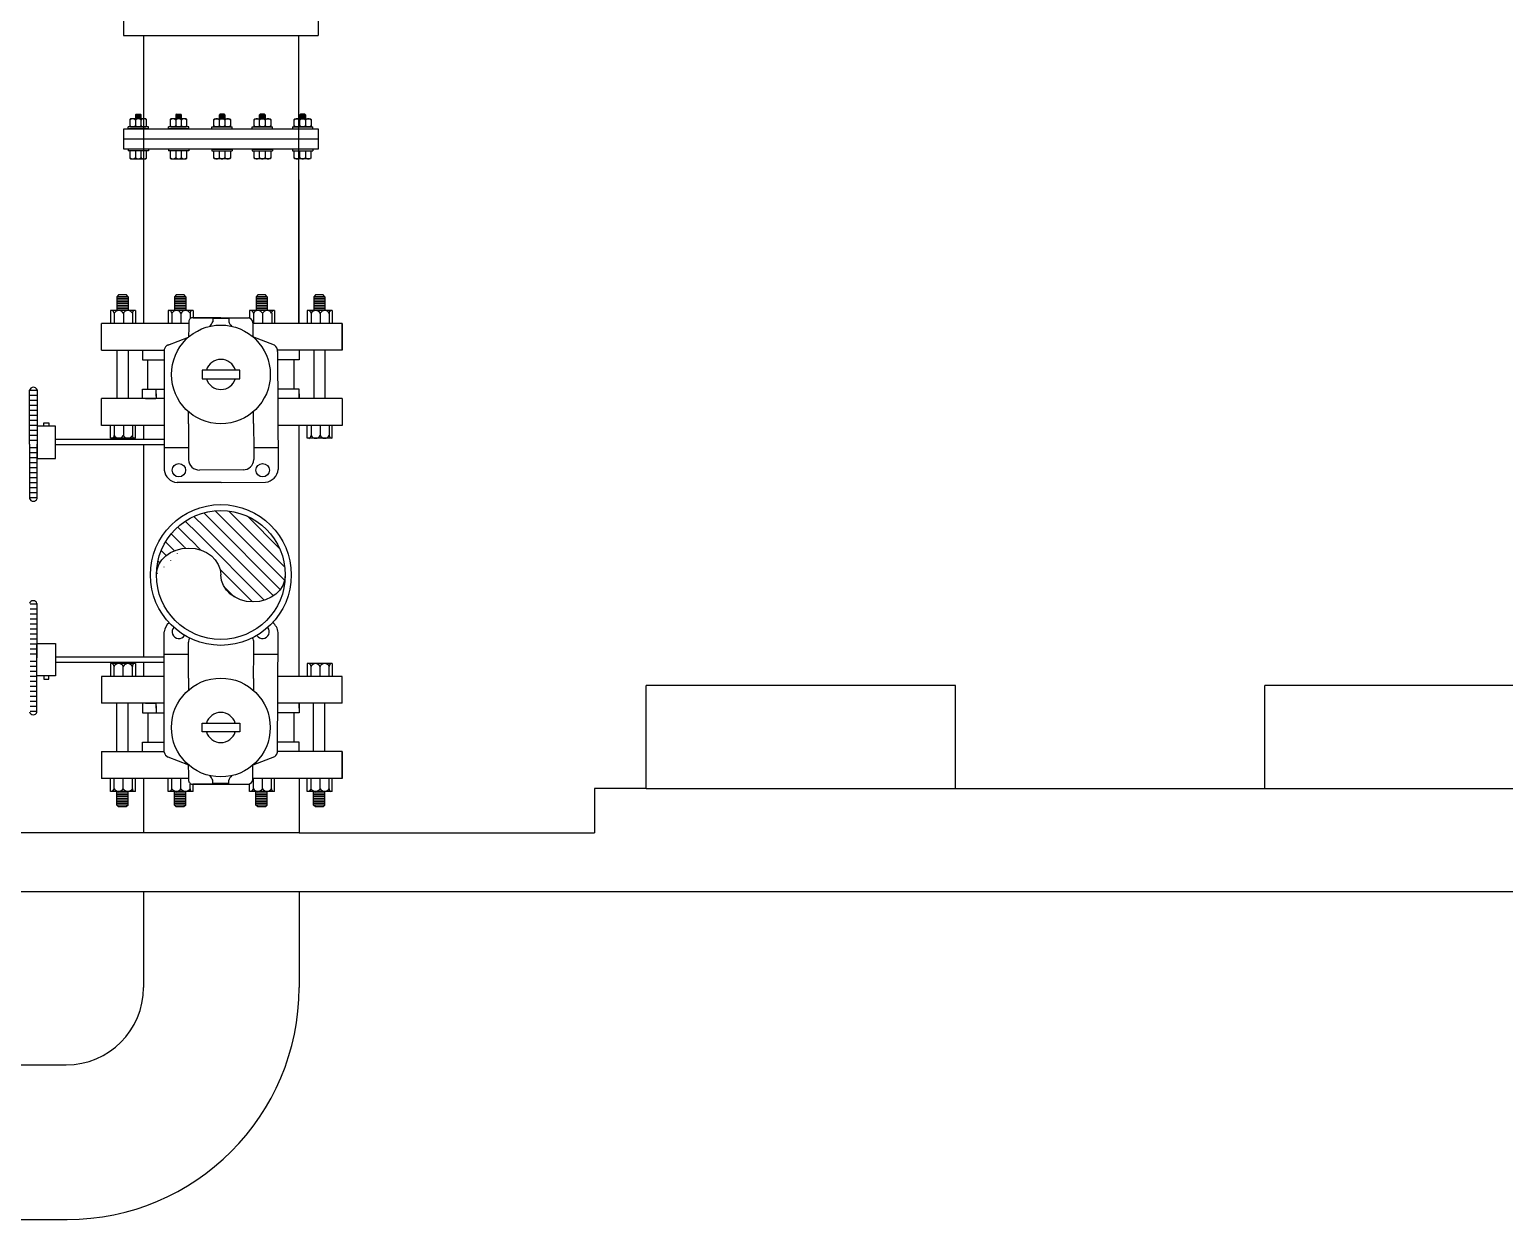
# Model space of a CAD drawing. Header units: inches. Extents: x 72601 to 92539, y -26779 to -15965.
# Drawn here: x 84193 to 87054, y -26779 to -24471 of the extents above; entities that cross this region are included whole.
import ezdxf

# ---------------------------------------------------------------- set-up
doc = ezdxf.new("R2010")
doc.units = ezdxf.units.IN
doc.header["$MEASUREMENT"] = 0
doc.layers.add('M-X-BKGD', color=8, linetype='Continuous')

msp = doc.modelspace()

# ---------------------------------------------------------------- hatches: boundary and pattern name
at = {"layer": 'M-X-BKGD'}
h = msp.add_hatch(dxfattribs=at)
h.set_pattern_fill('ANSI31', color=256, scale=147.058676, angle=450, style=0)
h.set_pattern_definition([(135, (102361.338, -136254.258), (-12.9982734, -12.9982734), [])])
edge = h.paths.add_edge_path()
edge.add_arc((84564.4, -25529.1), 125, 0, 90, ccw=False)
edge.add_ellipse((84626.9, -25529.1), major_axis=(-62.5, 0), ratio=0.835274, start_angle=0, end_angle=180, ccw=False)
edge.add_line((84564.4, -25529.1), (84564.4, -25404.1))
edge = h.paths.add_edge_path()
edge.add_ellipse((84501.9, -25529.1), major_axis=(-62.5, 0), ratio=0.835274, start_angle=180, end_angle=360)
edge.add_arc((84564.4, -25529.1), 125, -270, -180.3299, ccw=False)
edge.add_line((84564.4, -25404.1), (84564.4, -25528.5))

# ---------------------------------------------------------------- linework, layer by layer
for p, q in [((84752.7, -24283.1), (84752.9, -24483.1)), ((84375.7, -24455), (84375.7, -24483.1)), ((84375.7, -24483.1), (84752.9, -24483.1)), ((84414.2, -24483.1), (84414.2, -25041.5)), ((84414.2, -24483.1), (84414.2, -25041.5)), ((84715, -24483.1), (84715.7, -25041.5)), ((84715, -24483.1), (84715.3, -25041.5)), ((84703.3, -24660), (84703.3, -24663.6)), ((84564.7, -24683.4), (84715.2, -24683.2)), ((84366.1, -24986.1), (84362.7, -24989.5)), ((84384.5, -24989.5), (84362.7, -24989.5)), ((84384.5, -24989.5), (84362.7, -24989.5)), ((84384.5, -24989.5), (84362.7, -24989.5)), ((84362.7, -24989.5), (84362.7, -25016.4)), ((84384.5, -24992.8), (84362.7, -24992.8)), ((84384.5, -24992.8), (84362.7, -24992.8)), ((84384.5, -24996.2), (84362.7, -24996.2)), ((84384.5, -24996.2), (84362.7, -24996.2)), ((84384.5, -24996.2), (84362.7, -24996.2)), ((84384.5, -24999.5), (84362.7, -24999.5)), ((84384.5, -25002.8), (84362.7, -25002.8)), ((84381.2, -24986.1), (84366.1, -24986.1)), ((84384.5, -24989.5), (84381.2, -24986.1)), ((84384.5, -24989.5), (84384.5, -25016.4)), ((84477.9, -24986.1), (84474.6, -24989.5)), ((84496.3, -24989.5), (84474.6, -24989.5)), ((84496.3, -24989.5), (84474.6, -24989.5)), ((84496.3, -24989.5), (84474.6, -24989.5)), ((84474.6, -24989.5), (84474.6, -25016.4)), ((84496.3, -24992.8), (84474.6, -24992.8)), ((84496.3, -24992.8), (84474.6, -24992.8)), ((84496.3, -24996.2), (84474.6, -24996.2)), ((84496.3, -24996.2), (84474.6, -24996.2)), ((84496.3, -24996.2), (84474.6, -24996.2)), ((84496.3, -24999.5), (84474.6, -24999.5)), ((84496.3, -25002.8), (84474.6, -25002.8)), ((84493, -24986.1), (84477.9, -24986.1)), ((84496.3, -24989.5), (84493, -24986.1)), ((84496.3, -24989.5), (84496.3, -25016.4)), ((84636.1, -24986.1), (84632.7, -24989.5)), ((84654.5, -24989.5), (84632.7, -24989.5)), ((84654.5, -24989.5), (84632.7, -24989.5)), ((84654.5, -24989.5), (84632.7, -24989.5)), ((84632.7, -24989.5), (84632.7, -25016.4)), ((84654.5, -24992.8), (84632.7, -24992.8)), ((84654.5, -24992.8), (84632.7, -24992.8)), ((84654.5, -24996.2), (84632.7, -24996.2)), ((84654.5, -24996.2), (84632.7, -24996.2)), ((84654.5, -24996.2), (84632.7, -24996.2)), ((84654.5, -24999.5), (84632.7, -24999.5)), ((84654.5, -25002.8), (84632.7, -25002.8)), ((84651.2, -24986.1), (84636.1, -24986.1)), ((84654.5, -24989.5), (84651.2, -24986.1)), ((84654.5, -24989.5), (84654.5, -25016.4)), ((84747.9, -24986.1), (84744.6, -24989.5)), ((84766.3, -24989.5), (84744.6, -24989.5)), ((84766.3, -24989.5), (84744.6, -24989.5)), ((84766.3, -24989.5), (84744.6, -24989.5)), ((84744.6, -24989.5), (84744.6, -25016.4)), ((84766.3, -24992.8), (84744.6, -24992.8)), ((84766.3, -24992.8), (84744.6, -24992.8)), ((84766.3, -24996.2), (84744.6, -24996.2)), ((84766.3, -24996.2), (84744.6, -24996.2)), ((84766.3, -24996.2), (84744.6, -24996.2)), ((84766.3, -24999.5), (84744.6, -24999.5)), ((84766.3, -25002.8), (84744.6, -25002.8)), ((84763, -24986.1), (84747.9, -24986.1)), ((84766.3, -24989.5), (84763, -24986.1)), ((84766.3, -24989.5), (84766.3, -25016.4)), ((84350.3, -25016.4), (84350.3, -25041.5)), ((84398.8, -25016.4), (84350.3, -25016.4)), ((84357.6, -25021.5), (84357.6, -25041.5)), ((84384.5, -25006.2), (84362.7, -25006.2)), ((84384.5, -25009.5), (84362.7, -25009.5)), ((84384.5, -25012.9), (84362.7, -25012.9)), ((84375.3, -25021.5), (84375.3, -25041.5)), ((84393, -25021.5), (84393, -25041.5)), ((84398.8, -25016.4), (84398.8, -25041.5)), ((84462.1, -25016.4), (84462.1, -25041.5)), ((84510.6, -25016.4), (84462.1, -25016.4)), ((84469.4, -25021.5), (84469.4, -25041.5)), ((84496.3, -25006.2), (84474.6, -25006.2)), ((84496.3, -25009.5), (84474.6, -25009.5)), ((84496.3, -25012.9), (84474.6, -25012.9)), ((84487.1, -25021.5), (84487.1, -25041.5)), ((84504.8, -25021.5), (84504.8, -25030.4)), ((84564.1, -25030.4), (84510.5, -25030.4)), ((84510.5, -25030.4), (84618, -25030.4)), ((84510.6, -25016.4), (84510.6, -25030.4)), ((84579.7, -25031.5), (84548.7, -25031.5)), ((84548.7, -25031.5), (84548.7, -25038)), ((84579.7, -25031.5), (84579.7, -25038)), ((84620.2, -25016.4), (84620.2, -25031)), ((84668.8, -25016.4), (84620.2, -25016.4)), ((84627.6, -25021.5), (84627.6, -25041.5)), ((84654.5, -25006.2), (84632.7, -25006.2)), ((84654.5, -25009.5), (84632.7, -25009.5)), ((84654.5, -25012.9), (84632.7, -25012.9)), ((84645.3, -25021.5), (84645.3, -25041.5)), ((84663, -25021.5), (84663, -25041.5)), ((84668.8, -25016.4), (84668.8, -25041.5)), ((84732.1, -25016.4), (84732.1, -25041.5)), ((84780.6, -25016.4), (84732.1, -25016.4)), ((84739.4, -25021.5), (84739.4, -25041.5)), ((84766.3, -25006.2), (84744.6, -25006.2)), ((84766.3, -25009.5), (84744.6, -25009.5)), ((84766.3, -25012.9), (84744.6, -25012.9)), ((84757.1, -25021.5), (84757.1, -25041.5)), ((84774.8, -25021.5), (84774.8, -25041.5)), ((84780.6, -25016.4), (84780.6, -25041.5)), ((84502.4, -25041.5), (84332.8, -25041.5)), ((84332.8, -25093.4), (84332.8, -25041.5)), ((84502.4, -25048.5), (84501.9, -25067.8)), ((84502.4, -25036.2), (84502.4, -25048.5)), ((84799.6, -25041.5), (84626.6, -25041.5)), ((84626.7, -25039.8), (84626.7, -25067.4)), ((84799.6, -25093.4), (84799.6, -25041.5)), ((84799.6, -25041.5), (84799.6, -25093.4)), ((84461.6, -25083.2), (84501.9, -25067.8)), ((84668.3, -25083.5), (84626.7, -25067.4)), ((84332.8, -25093.4), (84454.7, -25093.4)), ((84362.7, -25093.4), (84362.7, -25187.1)), ((84384.5, -25093.4), (84384.5, -25187.1)), ((84412.5, -25093.4), (84412.5, -25111.7)), ((84412.5, -25111.7), (84422.7, -25111.7)), ((84422.7, -25168.8), (84422.7, -25111.7)), ((84422.7, -25111.7), (84454.6, -25111.7)), ((84454.7, -25092.1), (84454.7, -25263.9)), ((84799.6, -25093.4), (84674.3, -25093.4)), ((84674.3, -25095.8), (84675.7, -25324.6)), ((84706.4, -25111.7), (84674.4, -25111.7)), ((84706.4, -25168.8), (84706.4, -25111.7)), ((84716.5, -25111.7), (84706.4, -25111.7)), ((84716.5, -25093.4), (84716.5, -25111.7)), ((84744.6, -25093.4), (84744.6, -25187.1)), ((84766.3, -25093.4), (84766.3, -25187.1)), ((84193.6, -25275.6), (84193.6, -25170.6)), ((84193.6, -25271.7), (84193.6, -25170.6)), ((84207, -25171.5), (84194.9, -25171.5)), ((84208.1, -25170.2), (84208.1, -25267.8)), ((84412.5, -25168.8), (84422.7, -25168.8)), ((84412.5, -25187.1), (84412.5, -25168.8)), ((84422.7, -25168.8), (84454.3, -25168.8)), ((84439, -25182.6), (84439, -25168.8)), ((84706.4, -25168.8), (84674.8, -25168.8)), ((84716.5, -25168.8), (84706.4, -25168.8)), ((84716.5, -25187.1), (84716.5, -25168.8)), ((84207, -25181.2), (84194.9, -25181.2)), ((84207, -25190.9), (84194.9, -25190.9)), ((84207, -25200.6), (84194.9, -25200.6)), ((84454.7, -25187.1), (84332.8, -25187.1)), ((84332.8, -25239), (84332.8, -25187.1)), ((84418.1, -25187.1), (84438.2, -25187.1)), ((84439, -25178.1), (84439, -25187.1)), ((84799.6, -25187.1), (84674.9, -25187.1)), ((84716.5, -25178.1), (84716.5, -25187.1)), ((84799.6, -25187.1), (84799.6, -25239)), ((84799.6, -25187.1), (84799.6, -25239)), ((84207, -25210.3), (84194.9, -25210.3)), ((84207, -25210.3), (84194.9, -25210.3)), ((84207, -25210.3), (84194.9, -25210.3)), ((84207, -25220), (84194.9, -25220)), ((84207, -25229.7), (84194.9, -25229.7)), ((84501.7, -25236), (84501.7, -25212.5)), ((84628, -25235.5), (84627.8, -25211.9)), ((84207, -25239.4), (84194.9, -25239.4)), ((84207, -25249.1), (84194.9, -25249.1)), ((84207, -25258.8), (84194.9, -25258.8)), ((84454.7, -25239), (84332.8, -25239)), ((84350.3, -25264.1), (84350.3, -25239)), ((84357.6, -25239), (84357.6, -25258.5)), ((84375.3, -25239), (84375.3, -25258.5)), ((84393, -25239), (84393, -25258.5)), ((84398.8, -25264.1), (84398.8, -25239)), ((84414.3, -25239), (84414.3, -25266.4)), ((84501.7, -25236), (84501.7, -25286.2)), ((84628, -25235.5), (84628.4, -25285.7)), ((84799.6, -25239), (84675.2, -25239)), ((84715.4, -25239), (84715.7, -25726.2)), ((84732.1, -25264.1), (84732.1, -25239)), ((84739.4, -25239), (84739.4, -25258.5)), ((84757.1, -25239), (84757.1, -25258.5)), ((84774.8, -25239), (84774.8, -25258.5)), ((84780.6, -25264.1), (84780.6, -25239)), ((84193.6, -25275.6), (84193.6, -25380.5)), ((84193.6, -25279.5), (84193.6, -25380.5)), ((84207, -25268.5), (84194.9, -25268.5)), ((84207, -25282.7), (84194.9, -25282.7)), ((84208.1, -25267.8), (84208.1, -25275.6)), ((84208.1, -25283.3), (84208.1, -25275.6)), ((84208.1, -25381), (84208.1, -25283.3)), ((84454.7, -25266.4), (84243.7, -25266.4)), ((84454.7, -25276.7), (84243.7, -25276.7)), ((84398.8, -25264.1), (84350.3, -25264.1)), ((84414.3, -25276.7), (84414.3, -25688.4)), ((84414.3, -25276.7), (84414.3, -25688.4)), ((84454.7, -25263.9), (84454.7, -25325.6)), ((84454.7, -25282.2), (84501.7, -25282.2)), ((84501.7, -25286.2), (84501.8, -25305.9)), ((84628.4, -25282.2), (84675.4, -25282.2)), ((84628.4, -25285.7), (84628.5, -25305.3)), ((84780.6, -25264.1), (84732.1, -25264.1)), ((84207, -25292.4), (84194.9, -25292.4)), ((84207, -25302.1), (84194.9, -25302.1)), ((84207, -25311.8), (84194.9, -25311.8)), ((84207, -25321.5), (84194.9, -25321.5)), ((84207, -25331.2), (84194.9, -25331.2)), ((84207, -25340.9), (84194.9, -25340.9)), ((84207, -25340.9), (84194.9, -25340.9)), ((84207, -25340.9), (84194.9, -25340.9)), ((84607.5, -25325.2), (84522.9, -25325.6)), ((84207, -25350.6), (84194.9, -25350.6)), ((84207, -25360.2), (84194.9, -25360.2)), ((84207, -25369.9), (84194.9, -25369.9)), ((84565.3, -25349.9), (84479.4, -25349.9)), ((84565.3, -25349.9), (84651.2, -25349.1)), ((84207, -25379.6), (84194.9, -25379.6)), ((84206.7, -25585.5), (84194.7, -25585.5)), ((84206.7, -25595.2), (84194.7, -25595.2)), ((84207.8, -25584.2), (84207.8, -25681.8)), ((84206.7, -25604.9), (84194.7, -25604.9)), ((84206.7, -25614.6), (84194.7, -25614.6)), ((84206.7, -25624.3), (84194.7, -25624.3)), ((84206.7, -25624.3), (84194.7, -25624.3)), ((84206.7, -25624.3), (84194.7, -25624.3)), ((84206.7, -25634), (84194.7, -25634)), ((84206.7, -25643.7), (84194.7, -25643.7)), ((84206.7, -25653.4), (84194.7, -25653.4)), ((84454.6, -25701.2), (84454.6, -25639.6)), ((84501.6, -25678.9), (84501.6, -25659.2)), ((84628.3, -25679.4), (84628.4, -25659.8)), ((84674.2, -25869.4), (84675.6, -25640.5)), ((84206.7, -25663.1), (84194.7, -25663.1)), ((84206.7, -25672.8), (84194.7, -25672.8)), ((84206.7, -25682.5), (84194.7, -25682.5)), ((84207.8, -25681.8), (84207.8, -25689.6)), ((84207.8, -25697.4), (84207.8, -25689.6)), ((84454.6, -25688.4), (84243.6, -25688.4)), ((84454.6, -25682.9), (84501.6, -25682.9)), ((84501.6, -25729.1), (84501.6, -25678.9)), ((84627.9, -25729.7), (84628.3, -25679.4)), ((84628.3, -25682.9), (84675.3, -25682.9)), ((84206.7, -25696.7), (84194.7, -25696.7)), ((84206.7, -25706.4), (84194.7, -25706.4)), ((84206.7, -25716.1), (84194.7, -25716.1)), ((84207.8, -25795), (84207.8, -25697.4)), ((84454.6, -25698.7), (84243.6, -25698.7)), ((84350.1, -25701.1), (84350.1, -25726.2)), ((84398.7, -25701.1), (84350.1, -25701.1)), ((84357.5, -25726.2), (84357.5, -25706.7)), ((84375.2, -25726.2), (84375.2, -25706.7)), ((84392.9, -25726.2), (84392.9, -25706.7)), ((84398.7, -25701.1), (84398.7, -25726.2)), ((84414.4, -25698.7), (84414.4, -25726.2)), ((84454.6, -25873), (84454.6, -25701.2)), ((84732, -25701.1), (84732, -25726.2)), ((84780.5, -25701.1), (84732, -25701.1)), ((84739.3, -25726.2), (84739.3, -25706.7)), ((84757, -25726.2), (84757, -25706.7)), ((84774.7, -25726.2), (84774.7, -25706.7)), ((84780.5, -25701.1), (84780.5, -25726.2)), ((84206.7, -25725.8), (84194.7, -25725.8)), ((84206.7, -25735.5), (84194.7, -25735.5)), ((84206.7, -25745.2), (84194.7, -25745.2)), ((84454.6, -25726.2), (84332.7, -25726.2)), ((84332.7, -25726.2), (84332.7, -25778)), ((84501.6, -25729.1), (84501.6, -25752.6)), ((84627.9, -25729.7), (84627.6, -25753.2)), ((84799.5, -25726.2), (84675.1, -25726.2)), ((84799.5, -25778), (84799.5, -25726.2)), ((84799.5, -25778), (84799.5, -25726.2)), ((85389.4, -25943.2), (85389.4, -25743.3)), ((85989.4, -25743.3), (85389.4, -25743.3)), ((85989.4, -25943.2), (85989.4, -25743.3)), ((86589.4, -25943.2), (86589.4, -25743.3)), ((87189.4, -25743.3), (86589.4, -25743.3)), ((84206.7, -25754.9), (84194.7, -25754.9)), ((84206.7, -25754.9), (84194.7, -25754.9)), ((84206.7, -25754.9), (84194.7, -25754.9)), ((84206.7, -25764.6), (84194.7, -25764.6)), ((84206.7, -25774.3), (84194.7, -25774.3)), ((84206.7, -25784), (84194.7, -25784)), ((84206.7, -25793.7), (84194.7, -25793.7)), ((84454.6, -25778), (84332.7, -25778)), ((84362.6, -25871.7), (84362.6, -25778)), ((84384.4, -25871.7), (84384.4, -25778)), ((84412.4, -25778), (84412.4, -25796.3)), ((84412.4, -25796.3), (84422.6, -25796.3)), ((84418, -25778), (84438.1, -25778)), ((84422.6, -25796.3), (84454.2, -25796.3)), ((84422.6, -25796.3), (84422.6, -25853.5)), ((84438.9, -25787.1), (84438.9, -25778)), ((84438.9, -25782.6), (84438.9, -25796.3)), ((84706.3, -25796.3), (84674.7, -25796.3)), ((84799.5, -25778), (84674.8, -25778)), ((84706.3, -25796.3), (84706.3, -25853.5)), ((84716.4, -25796.3), (84706.3, -25796.3)), ((84716.4, -25778), (84716.4, -25796.3)), ((84716.4, -25787.1), (84716.4, -25778)), ((84744.4, -25871.7), (84744.4, -25778)), ((84766.2, -25871.7), (84766.2, -25778)), ((84412.4, -25871.7), (84412.4, -25853.5)), ((84412.4, -25853.5), (84422.6, -25853.5)), ((84422.6, -25853.5), (84454.5, -25853.5)), ((84706.3, -25853.5), (84674.3, -25853.5)), ((84716.4, -25853.5), (84706.3, -25853.5)), ((84716.4, -25871.7), (84716.4, -25853.5)), ((84332.7, -25871.7), (84454.6, -25871.7)), ((84332.7, -25871.7), (84332.7, -25923.6)), ((84461.5, -25881.9), (84501.8, -25897.3)), ((84668.2, -25881.6), (84626.6, -25897.8)), ((84799.5, -25871.7), (84674.2, -25871.7)), ((84799.5, -25871.7), (84799.5, -25923.6)), ((84799.5, -25923.6), (84799.5, -25871.7)), ((84502.3, -25916.6), (84501.8, -25897.3)), ((84502.3, -25928.9), (84502.3, -25916.6)), ((84626.6, -25925.4), (84626.6, -25897.8)), ((84502.3, -25923.6), (84332.7, -25923.6)), ((84350.1, -25948.7), (84350.1, -25923.6)), ((84357.5, -25943.6), (84357.5, -25923.6)), ((84375.2, -25943.6), (84375.2, -25923.6)), ((84392.9, -25943.6), (84392.9, -25923.6)), ((84398.7, -25948.7), (84398.7, -25923.6)), ((84414.4, -25923.6), (84414.4, -26029.1)), ((84462, -25948.7), (84462, -25923.6)), ((84469.3, -25943.6), (84469.3, -25923.6)), ((84487, -25943.6), (84487, -25923.6)), ((84504.7, -25943.6), (84504.7, -25934.7)), ((84564, -25934.7), (84510.4, -25934.7)), ((84510.4, -25934.7), (84617.9, -25934.7)), ((84510.5, -25948.7), (84510.5, -25934.7)), ((84548.6, -25933.6), (84548.6, -25927.1)), ((84579.6, -25933.6), (84548.6, -25933.6)), ((84579.6, -25933.6), (84579.6, -25927.1)), ((84620.1, -25948.7), (84620.1, -25934.1)), ((84799.5, -25923.6), (84626.5, -25923.6)), ((84627.5, -25943.6), (84627.5, -25923.6)), ((84645.2, -25943.6), (84645.2, -25923.6)), ((84662.9, -25943.6), (84662.9, -25923.6)), ((84668.6, -25948.7), (84668.6, -25923.6)), ((84716.2, -25923.6), (84716.2, -26029.1)), ((84732, -25948.7), (84732, -25923.6)), ((84739.3, -25943.6), (84739.3, -25923.6)), ((84757, -25943.6), (84757, -25923.6)), ((84774.7, -25943.6), (84774.7, -25923.6)), ((84780.5, -25948.7), (84780.5, -25923.6)), ((85389.4, -25943.1), (85289.4, -25943.1)), ((85289.4, -25943.1), (85289.4, -26029.1)), ((85389.4, -25943.1), (89589.4, -25943.1)), ((85989.4, -25943.2), (86589.4, -25943.2)), ((84398.7, -25948.7), (84350.1, -25948.7)), ((84362.6, -25975.7), (84362.6, -25948.7)), ((84384.4, -25952.2), (84362.6, -25952.2)), ((84384.4, -25955.6), (84362.6, -25955.6)), ((84384.4, -25958.9), (84362.6, -25958.9)), ((84384.4, -25962.3), (84362.6, -25962.3)), ((84384.4, -25965.6), (84362.6, -25965.6)), ((84384.4, -25969), (84362.6, -25969)), ((84384.4, -25969), (84362.6, -25969)), ((84384.4, -25969), (84362.6, -25969)), ((84384.4, -25972.3), (84362.6, -25972.3)), ((84384.4, -25972.3), (84362.6, -25972.3)), ((84384.4, -25975.7), (84362.6, -25975.7)), ((84384.4, -25975.7), (84362.6, -25975.7)), ((84384.4, -25975.7), (84362.6, -25975.7)), ((84366, -25979), (84362.6, -25975.7)), ((84384.4, -25975.6), (84381.1, -25979)), ((84384.4, -25975.7), (84384.4, -25948.7)), ((84510.5, -25948.7), (84462, -25948.7)), ((84474.5, -25975.7), (84474.5, -25948.7)), ((84496.2, -25952.2), (84474.5, -25952.2)), ((84496.2, -25955.6), (84474.5, -25955.6)), ((84496.2, -25958.9), (84474.5, -25958.9)), ((84496.2, -25962.3), (84474.5, -25962.3)), ((84496.2, -25965.6), (84474.5, -25965.6)), ((84496.2, -25969), (84474.5, -25969)), ((84496.2, -25969), (84474.5, -25969)), ((84496.2, -25969), (84474.5, -25969)), ((84496.2, -25972.3), (84474.5, -25972.3)), ((84496.2, -25972.3), (84474.5, -25972.3)), ((84477.8, -25979), (84474.5, -25975.7)), ((84496.2, -25975.7), (84474.5, -25975.7)), ((84496.2, -25975.7), (84474.5, -25975.7)), ((84496.2, -25975.7), (84474.5, -25975.7)), ((84496.2, -25975.6), (84492.9, -25979)), ((84496.2, -25975.7), (84496.2, -25948.7)), ((84668.6, -25948.7), (84620.1, -25948.7)), ((84632.6, -25975.7), (84632.6, -25948.7)), ((84654.4, -25952.2), (84632.6, -25952.2)), ((84654.4, -25955.6), (84632.6, -25955.6)), ((84654.4, -25958.9), (84632.6, -25958.9)), ((84654.4, -25962.3), (84632.6, -25962.3)), ((84654.4, -25965.6), (84632.6, -25965.6)), ((84654.4, -25969), (84632.6, -25969)), ((84654.4, -25969), (84632.6, -25969)), ((84654.4, -25969), (84632.6, -25969)), ((84654.4, -25972.3), (84632.6, -25972.3)), ((84654.4, -25972.3), (84632.6, -25972.3)), ((84636, -25979), (84632.6, -25975.7)), ((84654.4, -25975.7), (84632.6, -25975.7)), ((84654.4, -25975.7), (84632.6, -25975.7)), ((84654.4, -25975.7), (84632.6, -25975.7)), ((84654.4, -25975.6), (84651, -25979)), ((84654.4, -25975.7), (84654.4, -25948.7)), ((84780.5, -25948.7), (84732, -25948.7)), ((84744.4, -25975.7), (84744.4, -25948.7)), ((84766.2, -25952.2), (84744.4, -25952.2)), ((84766.2, -25955.6), (84744.4, -25955.6)), ((84766.2, -25958.9), (84744.4, -25958.9)), ((84766.2, -25962.3), (84744.4, -25962.3)), ((84766.2, -25965.6), (84744.4, -25965.6)), ((84766.2, -25969), (84744.4, -25969)), ((84766.2, -25969), (84744.4, -25969)), ((84766.2, -25969), (84744.4, -25969)), ((84766.2, -25972.3), (84744.4, -25972.3)), ((84766.2, -25972.3), (84744.4, -25972.3)), ((84747.8, -25979), (84744.4, -25975.7)), ((84766.2, -25975.7), (84744.4, -25975.7)), ((84766.2, -25975.7), (84744.4, -25975.7)), ((84766.2, -25975.7), (84744.4, -25975.7)), ((84766.2, -25975.6), (84762.9, -25979)), ((84766.2, -25975.7), (84766.2, -25948.7)), ((84381.1, -25979), (84366, -25979)), ((84492.9, -25979), (84477.8, -25979)), ((84651, -25979), (84636, -25979)), ((84716.2, -25989), (84716.2, -26029.1)), ((84762.9, -25979), (84747.8, -25979)), ((84716.2, -26029.1), (83839.4, -26029.1)), ((84414.4, -26026.7), (84414.4, -26029.1)), ((84716.2, -26029.1), (85289.4, -26029.1)), ((83639.4, -26143.2), (92539.4, -26143.2)), ((84414.4, -26143.2), (84414.4, -26289)), ((84414.4, -26143.2), (84414.4, -26216.7)), ((84716.2, -26143.2), (84716.2, -26289)), ((84716.2, -26143.2), (84716.2, -26179)), ((84414.4, -26289), (84414.4, -26329.1)), ((84716.2, -26289), (84716.2, -26329.1)), ((82565.3, -26479.1), (84264.4, -26479.1)), ((82565.3, -26779.1), (84266.2, -26779.1))]:
    msp.add_line(p, q, dxfattribs=at)
at = {"layer": 'M-X-BKGD', "linetype": 'Continuous'}
for p, q in [((84424, -24660), (84384.5, -24660)), ((84384.5, -24663.6), (84384.5, -24660)), ((84388.1, -24645.8), (84389.4, -24644.5)), ((84388.1, -24645.8), (84388.1, -24658.7)), ((84388.1, -24658.7), (84389.4, -24660)), ((84419.2, -24644.5), (84389.4, -24644.5)), ((84389.4, -24660), (84419.2, -24660)), ((84398.9, -24636.8), (84398.9, -24644.5)), ((84398.9, -24647.1), (84398.9, -24657.4)), ((84400.2, -24635.5), (84408.4, -24635.5)), ((84409.7, -24644.5), (84409.7, -24636.8)), ((84409.7, -24657.4), (84409.7, -24647.1)), ((84420.5, -24645.8), (84419.2, -24644.5)), ((84419.2, -24660), (84420.5, -24658.7)), ((84420.5, -24658.7), (84420.5, -24645.8)), ((84424, -24663.6), (84424, -24660)), ((84462.6, -24663.6), (84462.6, -24660)), ((84502.1, -24660), (84462.6, -24660)), ((84466.2, -24645.8), (84467.5, -24644.5)), ((84466.2, -24645.8), (84466.2, -24658.7)), ((84466.2, -24658.7), (84467.5, -24660)), ((84497.3, -24644.5), (84467.5, -24644.5)), ((84467.5, -24660), (84497.3, -24660)), ((84477, -24636.8), (84477, -24644.5)), ((84477, -24647.1), (84477, -24657.4)), ((84478.3, -24635.5), (84486.5, -24635.5)), ((84487.8, -24644.5), (84487.8, -24636.8)), ((84487.8, -24657.4), (84487.8, -24647.1)), ((84498.6, -24645.8), (84497.3, -24644.5)), ((84497.3, -24660), (84498.6, -24658.7)), ((84498.6, -24658.7), (84498.6, -24645.8)), ((84502.1, -24663.6), (84502.1, -24660)), ((84547.1, -24660), (84586.6, -24660)), ((84547.1, -24663.6), (84547.1, -24660)), ((84550.7, -24645.8), (84552, -24644.5)), ((84550.7, -24658.7), (84550.7, -24645.8)), ((84552, -24660), (84550.7, -24658.7)), ((84552, -24644.5), (84581.8, -24644.5)), ((84581.8, -24660), (84552, -24660)), ((84561.5, -24644.5), (84561.5, -24636.8)), ((84561.5, -24657.4), (84561.5, -24647.1)), ((84571, -24635.5), (84562.8, -24635.5)), ((84572.3, -24636.8), (84572.3, -24644.5)), ((84572.3, -24647.1), (84572.3, -24657.4)), ((84583.1, -24645.8), (84581.8, -24644.5)), ((84583.1, -24658.7), (84581.8, -24660)), ((84583.1, -24645.8), (84583.1, -24658.7)), ((84586.6, -24663.6), (84586.6, -24660)), ((84625.2, -24663.6), (84625.2, -24660)), ((84625.2, -24660), (84664.7, -24660)), ((84628.8, -24645.8), (84630.1, -24644.5)), ((84628.8, -24658.7), (84628.8, -24645.8)), ((84630.1, -24660), (84628.8, -24658.7)), ((84630.1, -24644.5), (84659.9, -24644.5)), ((84659.9, -24660), (84630.1, -24660)), ((84639.6, -24644.5), (84639.6, -24636.8)), ((84639.6, -24657.4), (84639.6, -24647.1)), ((84649.1, -24635.5), (84640.9, -24635.5)), ((84650.4, -24636.8), (84650.4, -24644.5)), ((84650.4, -24647.1), (84650.4, -24657.4)), ((84661.2, -24645.8), (84659.9, -24644.5)), ((84661.2, -24658.7), (84659.9, -24660)), ((84661.2, -24645.8), (84661.2, -24658.7)), ((84664.7, -24663.6), (84664.7, -24660)), ((84703.3, -24660), (84742.8, -24660)), ((84706.9, -24645.8), (84708.2, -24644.5)), ((84706.9, -24658.7), (84706.9, -24645.8)), ((84708.2, -24660), (84706.9, -24658.7)), ((84708.2, -24644.5), (84738, -24644.5)), ((84738, -24660), (84708.2, -24660)), ((84717.7, -24644.5), (84717.7, -24636.8)), ((84717.7, -24657.4), (84717.7, -24647.1)), ((84727.2, -24635.5), (84719, -24635.5)), ((84728.5, -24636.8), (84728.5, -24644.5)), ((84728.5, -24647.1), (84728.5, -24657.4)), ((84739.3, -24645.8), (84738, -24644.5)), ((84739.3, -24658.7), (84738, -24660)), ((84739.3, -24645.8), (84739.3, -24658.7)), ((84742.8, -24663.6), (84742.8, -24660)), ((84376.3, -24683.4), (84753.1, -24683.4)), ((84424, -24663.6), (84384.5, -24663.6)), ((84502.1, -24663.6), (84462.6, -24663.6)), ((84547.1, -24663.6), (84586.6, -24663.6)), ((84625.2, -24663.6), (84664.7, -24663.6)), ((84424, -24703.2), (84384.5, -24703.2)), ((84384.5, -24703.2), (84384.5, -24706.7)), ((84424, -24706.7), (84384.5, -24706.7)), ((84388.1, -24708), (84389.4, -24706.7)), ((84388.1, -24708), (84388.1, -24721)), ((84398.9, -24706.7), (84398.9, -24719.6)), ((84409.7, -24719.6), (84409.7, -24706.7)), ((84420.5, -24708), (84419.2, -24706.7)), ((84420.5, -24721), (84420.5, -24708)), ((84424, -24703.2), (84424, -24706.7)), ((84462.6, -24703.2), (84462.6, -24706.7)), ((84502.1, -24703.2), (84462.6, -24703.2)), ((84502.1, -24706.7), (84462.6, -24706.7)), ((84466.2, -24708), (84467.5, -24706.7)), ((84466.2, -24708), (84466.2, -24721)), ((84477, -24706.7), (84477, -24719.6)), ((84487.8, -24719.6), (84487.8, -24706.7)), ((84498.5, -24708), (84497.3, -24706.7)), ((84498.5, -24721), (84498.5, -24708)), ((84502.1, -24703.2), (84502.1, -24706.7)), ((84547.1, -24703.2), (84586.6, -24703.2)), ((84547.1, -24703.2), (84547.1, -24706.7)), ((84547.1, -24706.7), (84586.6, -24706.7)), ((84550.7, -24708), (84552, -24706.7)), ((84550.7, -24721), (84550.7, -24708)), ((84561.5, -24719.6), (84561.5, -24706.7)), ((84572.3, -24706.7), (84572.3, -24719.6)), ((84583.1, -24708), (84581.8, -24706.7)), ((84583.1, -24708), (84583.1, -24721)), ((84586.6, -24703.2), (84586.6, -24706.7)), ((84625.2, -24703.2), (84625.2, -24706.7)), ((84625.2, -24703.2), (84664.7, -24703.2)), ((84625.2, -24706.7), (84664.7, -24706.7)), ((84628.8, -24708), (84630.1, -24706.7)), ((84628.8, -24721), (84628.8, -24708)), ((84639.6, -24719.6), (84639.6, -24706.7)), ((84650.4, -24706.7), (84650.4, -24719.6)), ((84661.2, -24708), (84659.9, -24706.7)), ((84661.2, -24708), (84661.2, -24721)), ((84664.7, -24703.2), (84664.7, -24706.7)), ((84703.3, -24703.2), (84703.3, -24706.7)), ((84703.3, -24706.7), (84742.8, -24706.7)), ((84706.9, -24708), (84708.2, -24706.7)), ((84706.9, -24721), (84706.9, -24708)), ((84717.7, -24719.6), (84717.7, -24706.7)), ((84728.5, -24706.7), (84728.5, -24719.6)), ((84739.2, -24708), (84738, -24706.7)), ((84739.2, -24708), (84739.2, -24721)), ((84742.8, -24703.2), (84742.8, -24706.7)), ((84388.1, -24721), (84389.4, -24722.3)), ((84389.4, -24722.3), (84419.2, -24722.3)), ((84419.2, -24722.3), (84420.5, -24721)), ((84466.2, -24721), (84467.5, -24722.3)), ((84467.5, -24722.3), (84497.3, -24722.3)), ((84497.3, -24722.3), (84498.5, -24721)), ((84552, -24722.3), (84550.7, -24721)), ((84581.8, -24722.3), (84552, -24722.3)), ((84583.1, -24721), (84581.8, -24722.3)), ((84630.1, -24722.3), (84628.8, -24721)), ((84659.9, -24722.3), (84630.1, -24722.3)), ((84661.2, -24721), (84659.9, -24722.3)), ((84708.2, -24722.3), (84706.9, -24721)), ((84738, -24722.3), (84708.2, -24722.3)), ((84739.2, -24721), (84738, -24722.3))]:
    msp.add_line(p, q, dxfattribs=at)
msp.add_lwpolyline([(84376.3, -24663.6), (84753.1, -24663.6), (84753.1, -24703.2), (84376.3, -24703.2)], close=True, dxfattribs=at)
at = {"layer": 'M-X-BKGD'}
for points in [[(84601.1, -25132.1), (84528, -25132.1), (84528, -25148.4), (84601.1, -25148.4)], [(84243.9, -25240.5), (84208.1, -25240.5), (84208.1, -25302.9), (84243.9, -25302.9)], [(84230.8, -25240.5), (84221.2, -25240.5), (84221.2, -25234), (84230.8, -25234)], [(84243.6, -25724.7), (84207.8, -25724.7), (84207.8, -25662.2), (84243.6, -25662.2)], [(84230.6, -25724.7), (84220.9, -25724.7), (84220.9, -25731.2), (84230.6, -25731.2)], [(84601, -25833.1), (84527.9, -25833.1), (84527.9, -25816.7), (84601, -25816.7)]]:
    msp.add_lwpolyline(points, close=True, dxfattribs=at)
for centre, radius in [((84564.5, -25140.2), 95.8), ((84483, -25325.9), 13), ((84645.5, -25325.9), 13), ((84564.4, -25529.1), 136.5), ((84564.4, -25529.1), 125), ((84564.4, -25824.9), 95.8)]:
    msp.add_circle(centre, radius, dxfattribs=at)
at = {"layer": 'M-X-BKGD', "linetype": 'Continuous'}
for centre, radius, start, end in [((84393.5, -24651.5), 6.98, 39.3849, 140.6151), ((84393.5, -24653), 6.98, 219.3849, 320.6151), ((84400.2, -24636.8), 1.29, 90, 180), ((84399.8, -24664.2), 27, 68.4824, 91.8593), ((84399.8, -24664.2), 25.7, 67.3413, 91.8593), ((84404.3, -24651.5), 6.98, 39.3849, 140.6151), ((84404.3, -24653), 6.98, 219.3849, 320.6151), ((84399.8, -24664.2), 24.4, 66.0681, 91.8593), ((84399.8, -24664.2), 23.1, 64.6374, 91.8593), ((84399.8, -24664.2), 21.8, 64.3619, 91.8593), ((84399.8, -24664.2), 20.6, 73.4025, 91.8593), ((84399.8, -24664.2), 28.3, 69.5115, 91.0383), ((84408.4, -24636.8), 1.29, 0, 90), ((84415.1, -24651.5), 6.98, 39.3849, 140.6151), ((84415.1, -24653), 6.98, 219.3849, 320.6151), ((84471.6, -24651.5), 6.98, 39.3849, 140.6151), ((84471.6, -24653), 6.98, 219.3849, 320.6151), ((84478.3, -24636.8), 1.29, 90, 180), ((84477.9, -24664.2), 27, 68.4824, 91.8593), ((84477.9, -24664.2), 25.7, 67.3413, 91.8593), ((84482.4, -24651.5), 6.98, 39.3849, 140.6151), ((84482.4, -24653), 6.98, 219.3849, 320.6151), ((84477.9, -24664.2), 24.4, 66.0681, 91.8593), ((84477.9, -24664.2), 23.1, 64.6374, 91.8593), ((84477.9, -24664.2), 21.8, 64.3619, 91.8593), ((84477.9, -24664.2), 20.6, 73.4025, 91.8593), ((84477.9, -24664.2), 28.3, 69.5115, 91.0383), ((84486.5, -24636.8), 1.29, 0, 90), ((84493.2, -24651.5), 6.98, 39.3849, 140.6151), ((84493.2, -24653), 6.98, 219.3849, 320.6151), ((84556.1, -24651.5), 6.98, 39.3849, 140.6151), ((84556.1, -24653), 6.98, 219.3849, 320.6151), ((84562.8, -24636.8), 1.29, 90, 180), ((84571.4, -24664.2), 28.3, 88.9617, 110.4885), ((84571.4, -24664.2), 27, 88.1407, 111.5176), ((84571.4, -24664.2), 25.7, 88.1407, 112.6587), ((84571.4, -24664.2), 24.4, 88.1407, 113.9319), ((84571.4, -24664.2), 23.1, 88.1407, 115.3626), ((84566.9, -24651.5), 6.98, 39.3849, 140.6151), ((84566.9, -24653), 6.98, 219.3849, 320.6151), ((84571.4, -24664.2), 21.8, 88.1407, 115.6381), ((84571.4, -24664.2), 20.6, 88.1407, 106.5975), ((84571, -24636.8), 1.29, 0, 90), ((84577.7, -24651.5), 6.98, 39.3849, 140.6151), ((84577.7, -24653), 6.98, 219.3849, 320.6151), ((84634.2, -24651.5), 6.98, 39.3849, 140.6151), ((84634.2, -24653), 6.98, 219.3849, 320.6151), ((84640.9, -24636.8), 1.29, 90, 180), ((84649.5, -24664.2), 28.3, 88.9617, 110.4885), ((84649.5, -24664.2), 27, 88.1407, 111.5176), ((84649.5, -24664.2), 25.7, 88.1407, 112.6587), ((84649.5, -24664.2), 24.4, 88.1407, 113.9319), ((84649.5, -24664.2), 23.1, 88.1407, 115.3626), ((84645, -24651.5), 6.98, 39.3849, 140.6151), ((84645, -24653), 6.98, 219.3849, 320.6151), ((84649.5, -24664.2), 21.8, 88.1407, 115.6381), ((84649.5, -24664.2), 20.6, 88.1407, 106.5975), ((84649.1, -24636.8), 1.29, 0, 90), ((84655.8, -24651.5), 6.98, 39.3849, 140.6151), ((84655.8, -24653), 6.98, 219.3849, 320.6151), ((84712.3, -24651.5), 6.98, 39.3849, 140.6151), ((84712.3, -24653), 6.98, 219.3849, 320.6151), ((84719, -24636.8), 1.29, 90, 180), ((84727.6, -24664.2), 28.3, 88.9617, 110.4885), ((84727.6, -24664.2), 27, 88.1407, 111.5176), ((84727.6, -24664.2), 25.7, 88.1407, 112.6587), ((84727.6, -24664.2), 24.4, 88.1407, 113.9319), ((84727.6, -24664.2), 23.1, 88.1407, 115.3626), ((84723.1, -24651.5), 6.98, 39.3849, 140.6151), ((84723.1, -24653), 6.98, 219.3849, 320.6151), ((84727.6, -24664.2), 21.8, 88.1407, 115.6381), ((84727.6, -24664.2), 20.6, 88.1407, 106.5975), ((84727.2, -24636.8), 1.29, 0, 90), ((84733.9, -24651.5), 6.98, 39.3849, 140.6151), ((84733.9, -24653), 6.98, 219.3849, 320.6151), ((84393.5, -24715.2), 6.98, 219.3849, 320.6151), ((84404.3, -24715.2), 6.98, 219.3849, 320.6151), ((84415.1, -24715.2), 6.98, 219.3849, 320.6151), ((84471.6, -24715.2), 6.98, 219.3849, 320.6151), ((84482.4, -24715.2), 6.98, 219.3849, 320.6151), ((84493.2, -24715.2), 6.98, 219.3849, 320.6151), ((84556.1, -24715.2), 6.98, 219.3849, 320.6151), ((84566.9, -24715.2), 6.98, 219.3849, 320.6151), ((84577.7, -24715.2), 6.98, 219.3849, 320.6151), ((84634.2, -24715.2), 6.98, 219.3849, 320.6151), ((84645, -24715.2), 6.98, 219.3849, 320.6151), ((84655.8, -24715.2), 6.98, 219.3849, 320.6151), ((84712.3, -24715.2), 6.98, 219.3849, 320.6151), ((84723.1, -24715.2), 6.98, 219.3849, 320.6151), ((84733.9, -24715.2), 6.98, 219.3849, 320.6151)]:
    msp.add_arc(centre, radius, start, end, dxfattribs=at)
at = {"layer": 'M-X-BKGD'}
for centre, radius, start, end in [((84351.5, -25022.4), 6.11, 8.3176, 77.8146), ((84366.4, -25026.6), 10.2, 30.121, 149.879), ((84384.1, -25026.6), 10.2, 30.1598, 149.8402), ((84397.3, -25020.6), 4.41, 109.6007, 192.1337), ((84463.4, -25022.4), 6.11, 8.3176, 77.8146), ((84478.3, -25026.6), 10.2, 30.121, 149.879), ((84496, -25026.6), 10.2, 30.1598, 149.8402), ((84509.3, -25037.4), 7.05, 80.2831, 170.5002), ((84509.1, -25020.6), 4.41, 109.6007, 192.1337), ((84616.7, -25040.4), 10, 3.3768, 82.1567), ((84621.5, -25022.4), 6.11, 8.3176, 77.8146), ((84636.4, -25026.6), 10.2, 30.121, 149.879), ((84654.1, -25026.6), 10.2, 30.1598, 149.8402), ((84667.3, -25020.6), 4.41, 109.6007, 192.1337), ((84733.4, -25022.4), 6.11, 8.3176, 77.8146), ((84748.3, -25026.6), 10.2, 30.121, 149.879), ((84765.9, -25026.6), 10.2, 30.1598, 149.8402), ((84779.1, -25020.6), 4.41, 109.6007, 192.1337), ((84520, -25026.5), 30.9, 318.6904, 338.0804), ((84607, -25026.5), 29.6, 202.7515, 222.9751), ((84466, -25093.7), 11.4, 109.0497, 171.9214), ((84662.1, -25094.2), 12.3, 352.6187, 59.6597), ((84564.5, -25140.2), 29.2, 16.2744, 163.7256), ((84200.9, -25172.7), 7.62, 18.9877, 164.6292), ((84564.5, -25140.2), 29.2, 196.2744, 343.7256), ((84351.8, -25258.5), 5.81, 285.2133, 359.7862), ((84366.4, -25254.3), 9.79, 205.3518, 334.6482), ((84384.1, -25254.3), 9.79, 205.3507, 334.6493), ((84397.8, -25259.2), 4.92, 171.4353, 260.0347), ((84733.6, -25258.5), 5.81, 285.2133, 359.7862), ((84748.3, -25254.3), 9.79, 205.3518, 334.6482), ((84765.9, -25254.3), 9.79, 205.3507, 334.6493), ((84779.7, -25259.2), 4.92, 171.4353, 260.0347), ((84522.8, -25304.5), 21.1, 183.802, 270.3851), ((84607.5, -25304.1), 21.1, 270.1161, 356.6992), ((84482, -25322.6), 27.4, 186.2326, 264.6274), ((84648.4, -25321.9), 27.4, 275.8737, 354.2686), ((84200.9, -25378.5), 7.62, 195.3708, 341.0123), ((84200.6, -25586.7), 7.62, 18.9877, 164.6292), ((84481.9, -25642.5), 27.4, 130.4361, 173.7674), ((84482.9, -25639.3), 13, 138.4787, 328.5547), ((84645.4, -25639.3), 13, 212.4178, 40.2598), ((84648.3, -25643.3), 27.4, 5.7314, 52.7917), ((84522.7, -25660.6), 21.1, 153.9512, 176.198), ((84607.4, -25661), 21.1, 3.3008, 28.4929), ((84351.7, -25706.7), 5.81, 0.2138, 74.7867), ((84366.3, -25710.8), 9.79, 25.3518, 154.6482), ((84384, -25710.8), 9.79, 25.3507, 154.6493), ((84397.7, -25705.9), 4.92, 99.9653, 188.5647), ((84733.5, -25706.7), 5.81, 0.2138, 74.7867), ((84748.1, -25710.8), 9.79, 25.3518, 154.6482), ((84765.8, -25710.8), 9.79, 25.3507, 154.6493), ((84779.6, -25705.9), 4.92, 99.9653, 188.5647), ((84200.6, -25792.5), 7.62, 195.3708, 341.0123), ((84564.4, -25824.9), 29.2, 16.2744, 163.7256), ((84564.4, -25824.9), 29.2, 196.2744, 343.7256), ((84465.9, -25871.4), 11.4, 188.0786, 250.9503), ((84662, -25871), 12.3, 300.3403, 7.3813), ((84519.9, -25938.7), 30.9, 21.9196, 41.3096), ((84606.9, -25938.6), 29.6, 137.0249, 157.2485), ((84351.4, -25942.7), 6.11, 282.1854, 351.6824), ((84366.3, -25938.5), 10.2, 210.121, 329.879), ((84384, -25938.5), 10.2, 210.1598, 329.8402), ((84397.2, -25944.6), 4.41, 167.8663, 250.3993), ((84463.3, -25942.7), 6.11, 282.1854, 351.6824), ((84478.2, -25938.5), 10.2, 210.121, 329.879), ((84495.8, -25938.5), 10.2, 210.1598, 329.8402), ((84509.2, -25927.7), 7.05, 189.4998, 279.7169), ((84509, -25944.6), 4.41, 167.8663, 250.3993), ((84616.6, -25924.8), 10, 277.8433, 356.6232), ((84621.4, -25942.7), 6.11, 282.1854, 351.6824), ((84636.3, -25938.5), 10.2, 210.121, 329.879), ((84654, -25938.5), 10.2, 210.1598, 329.8402), ((84667.2, -25944.6), 4.41, 167.8663, 250.3993), ((84733.3, -25942.7), 6.11, 282.1854, 351.6824), ((84748.1, -25938.5), 10.2, 210.121, 329.879), ((84765.8, -25938.5), 10.2, 210.1598, 329.8402), ((84779, -25944.6), 4.41, 167.8663, 250.3993), ((84264.4, -26329.1), 150, 270, 0), ((84266.2, -26329.1), 450, 270, 0)]:
    msp.add_arc(centre, radius, start, end, dxfattribs=at)
at = {"layer": 'M-X-BKGD', "extrusion": (0, 0, -1)}
for centre, major_axis in [((84501.9, -25529.1), (62.5, 0)), ((84626.9, -25529.1), (-62.5, 0))]:
    msp.add_ellipse(centre, major_axis=major_axis, ratio=0.835274, start_param=3.141593, end_param=6.283185, dxfattribs=at)

doc.saveas('drawing.dxf')
